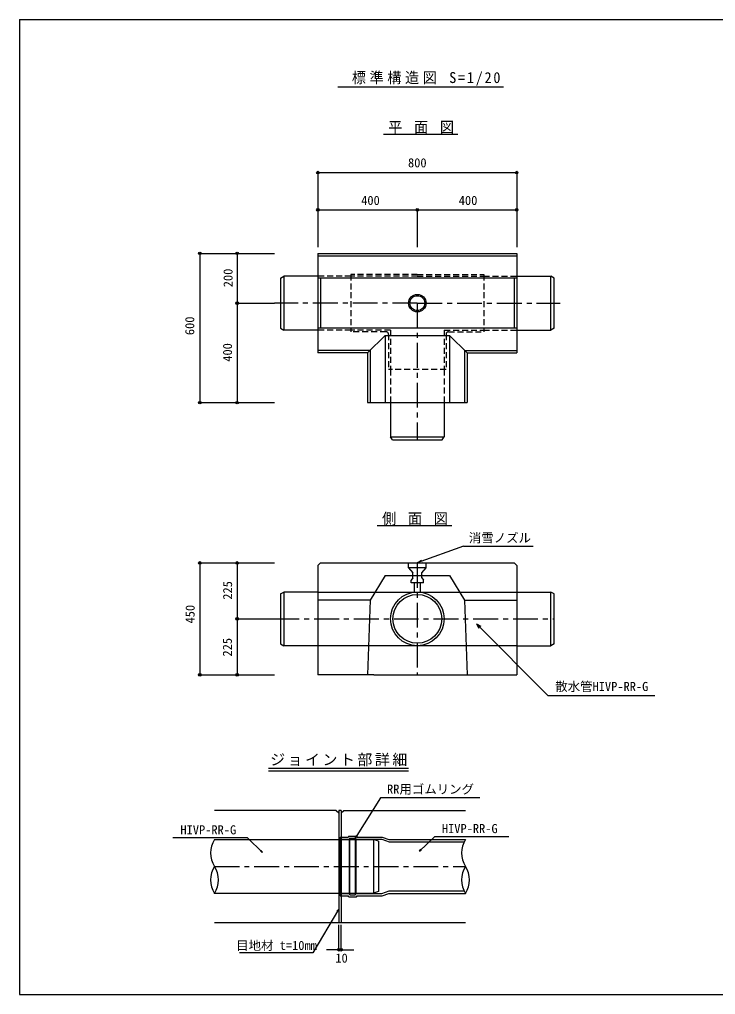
# Model space of a CAD drawing. Units: millimetres on the paper, enlarged 15 times, with parts at other scales. Extents: x -2099 to 2101, y -1453 to 1487.
# Drawn here: x -2099 to 1, y -1453 to 1487 of the extents above; entities that cross this region are included whole.
import ezdxf
from ezdxf.enums import TextEntityAlignment as Align

# ---------------------------------------------------------------- set-up
doc = ezdxf.new("R2010")
doc.units = ezdxf.units.MM
doc.header["$LTSCALE"] = 15
doc.header["$PDMODE"] = 32
doc.header["$PDSIZE"] = 7.5
doc.linetypes.add('CHAIN1', pattern=[8, 5, -1, 1, -1])
doc.linetypes.add('DASHED1', pattern=[1.8, 1.2, -0.6])
doc.layers.add('0-0', color=7, linetype='Continuous')
doc.layers.add('1-0', color=4, linetype='Continuous')
doc.styles.add('ＭＳ ゴシック', font='')
doc.styles.get('ＭＳ ゴシック').set_extended_font_data('MS Gothic')

msp = doc.modelspace()

# ---------------------------------------------------------------- linework, layer by layer
at = {"layer": '0-0', "color": 5}
msp.add_line((-2099.23, 1486.51), (2100.77, 1486.51), dxfattribs=at)
msp.add_lwpolyline([(-2099.23, 1486.51), (-2099.23, -1453.49), (2100.77, -1453.49), (2100.77, 1486.51)], dxfattribs=at)
at = {"layer": '1-0', "color": 3}
for p, q in [((-1138.57, 1283.14), (-734.93, 1283.14)), ((-1042.21, 1283.14), (-638.57, 1283.14)), ((-776.27, 1139.58), (-1001.27, 1139.58)), ((-1198.91, 781.22), (-1198.91, 481.22)), ((-1198.91, 773.72), (-598.91, 773.72)), ((-598.91, 706.22), (-1198.91, 706.22)), ((-1191.41, 706.22), (-1191.41, 556.22)), ((-606.41, 706.22), (-606.41, 556.22)), ((-598.91, 556.22), (-1198.91, 556.22)), ((-996.41, 533.72), (-996.41, 331.22)), ((-748.91, 481.22), (-801.41, 533.72)), ((-801.41, 533.72), (-801.41, 331.22)), ((-1041.41, 488.72), (-1198.91, 488.72)), ((-1048.91, 481.22), (-1198.91, 481.22)), ((-1048.91, 481.22), (-1048.91, 331.22)), ((-1041.41, 488.72), (-1041.41, 331.22)), ((-756.41, 488.72), (-756.41, 331.22)), ((-756.41, 488.72), (-598.91, 488.72)), ((-748.91, 481.22), (-748.91, 331.22)), ((-748.91, 481.22), (-598.91, 481.22)), ((-1048.91, 331.22), (-748.91, 331.22)), ((-794.62, -40.71), (-1019.62, -40.71)), ((-1198.91, -159.56), (-1198.91, -489.56)), ((-598.91, -159.56), (-606.41, -152.06)), ((-598.91, -159.56), (-598.91, -489.56)), ((-996.41, -189.56), (-1041.41, -264.56)), ((-996.41, -189.56), (-801.41, -189.56)), ((-801.41, -189.56), (-756.41, -264.56)), ((-1041.41, -264.56), (-1198.91, -264.56)), ((-1041.41, -264.56), (-1048.91, -489.56)), ((-756.41, -264.56), (-748.91, -489.56)), ((-756.41, -264.56), (-598.91, -264.56)), ((-1030.16, -489.56), (-1198.91, -489.56)), ((-1030.16, -489.56), (-767.66, -489.56)), ((-767.66, -489.56), (-598.91, -489.56)), ((-1143.27, -898.59), (-1510.77, -898.59)), ((-1143.27, -898.59), (-1135.77, -906.09)), ((-1128.27, -906.09), (-1120.77, -898.59)), ((-1120.77, -898.59), (-753.27, -898.59)), ((-1510.77, -1236.09), (-1135.77, -1236.09)), ((-1128.27, -1236.09), (-753.27, -1236.09))]:
    msp.add_line(p, q, dxfattribs=at)
at = {"layer": '1-0'}
for p, q in [((-1198.91, 1024.97), (-1198.91, 912.47)), ((-1198.91, 1024.97), (-598.91, 1024.97)), ((-598.91, 1024.97), (-598.91, 912.47)), ((-1198.91, 912.47), (-1198.91, 799.97)), ((-898.91, 912.47), (-898.91, 799.97)), ((-598.91, 912.47), (-598.91, 799.97)), ((-1555.16, 781.22), (-1442.66, 781.22)), ((-1555.16, 781.22), (-1555.16, 331.22)), ((-1442.66, 781.22), (-1330.16, 781.22)), ((-1442.66, 781.22), (-1442.66, 631.22)), ((-1442.66, 631.22), (-1330.16, 631.22)), ((-1442.66, 631.22), (-1442.66, 331.22)), ((-1555.16, 331.22), (-1442.66, 331.22)), ((-1442.66, 331.22), (-1330.16, 331.22)), ((-1555.16, -152.06), (-1442.66, -152.06)), ((-1555.16, -152.06), (-1555.16, -489.56)), ((-1442.66, -152.06), (-1330.16, -152.06)), ((-1442.66, -152.06), (-1442.66, -320.81)), ((-1442.66, -320.81), (-1330.16, -320.81)), ((-1442.66, -320.81), (-1442.66, -489.56)), ((-1555.16, -489.56), (-1442.66, -489.56)), ((-1442.66, -489.56), (-1330.16, -489.56)), ((-1348.02, -771.16), (-925.19, -771.16)), ((-1348.02, -778.66), (-925.19, -778.66)), ((-1132.02, -979.14), (-1108.05, -979.14)), ((-1132.02, -985.59), (-1104.85, -985.59)), ((-1105.36, -975.58), (-1108.05, -979.14)), ((-1102.16, -982.03), (-1104.85, -985.59)), ((-1104.85, -985.59), (-1104.85, -1149.09)), ((-1102.16, -982.03), (-1086.07, -982.03)), ((-1102.16, -1152.64), (-1102.16, -982.03)), ((-1086.07, -982.03), (-1083.37, -985.59)), ((-1086.07, -982.03), (-1086.07, -1152.64)), ((-1083.37, -985.59), (-1005.65, -985.59)), ((-1083.37, -1149.09), (-1083.37, -985.59)), ((-1015.77, -991.3), (-1031.52, -986.34)), ((-1015.77, -991.3), (-1015.77, -1143.37)), ((-1005.65, -985.59), (-984.06, -993.39)), ((-985.01, -986.19), (-753.32, -986.19)), ((-984.06, -993.39), (-757.4, -993.39)), ((-1015.77, -1143.37), (-1031.52, -1148.34)), ((-1005.65, -1149.09), (-984.06, -1141.29)), ((-984.06, -1141.29), (-757.37, -1141.29)), ((-1510.77, -1148.34), (-1031.52, -1148.34)), ((-1132.02, -1149.09), (-1104.85, -1149.09)), ((-1105.36, -1159.09), (-1108.05, -1155.54)), ((-1102.16, -1152.64), (-1104.85, -1149.09)), ((-985.01, -1148.49), (-753.23, -1148.49)), ((-1135.77, -1318.59), (-1135.77, -1243.59)), ((-1128.27, -1318.59), (-1128.27, -1243.59)), ((-1135.77, -1318.59), (-1173.27, -1318.59)), ((-1128.27, -1318.59), (-1090.77, -1318.59))]:
    msp.add_line(p, q, dxfattribs=at)
at = {"layer": '1-0', "color": 7}
for p, q in [((-1311.41, 706.6), (-1301.67, 712.22)), ((-598.91, 712.22), (-496.15, 712.22)), ((-1198.91, 550.22), (-1301.67, 550.22)), ((-598.91, 550.22), (-496.15, 550.22)), ((-979.91, 331.22), (-979.91, 228.47)), ((-817.91, 331.22), (-817.91, 228.47)), ((-759.23, -101.5), (-549.23, -101.5)), ((-898.91, -152.06), (-886.61, -143.47)), ((-925.16, -167.06), (-925.16, -152.06)), ((-925.16, -167.06), (-912.04, -182.06)), ((-872.66, -167.06), (-925.16, -167.06)), ((-872.66, -167.06), (-872.66, -152.06)), ((-912.04, -197.06), (-917.66, -204.56)), ((-917.66, -212.06), (-917.66, -204.56)), ((-912.04, -197.06), (-912.04, -182.06)), ((-885.79, -197.06), (-880.16, -204.56)), ((-880.16, -212.06), (-880.16, -204.56)), ((-880.16, -212.06), (-917.66, -212.06)), ((-907.16, -240.23), (-907.16, -212.06)), ((-890.66, -212.06), (-890.66, -240.23)), ((-1311.41, -245.43), (-1301.67, -239.81)), ((-1198.91, -239.81), (-598.91, -239.81)), ((-598.91, -239.81), (-496.15, -239.81)), ((-720.68, -335.72), (-707.69, -343.22)), ((-1198.91, -401.81), (-1301.67, -401.81)), ((-598.91, -401.81), (-1198.91, -401.81)), ((-598.91, -401.81), (-496.15, -401.81)), ((-504.64, -551.76), (-182.14, -551.76)), ((-1010.23, -860.43), (-1086.07, -982.03)), ((-710.23, -860.43), (-1010.23, -860.43)), ((-1128.27, -898.59), (-1135.77, -898.59)), ((-1128.27, -898.59), (-1128.27, -1236.09)), ((-1411.27, -981.5), (-1636.27, -981.5)), ((-1411.27, -981.5), (-1366.26, -1025.29)), ((-1086.07, -982.03), (-1083.61, -973.96)), ((-1086.07, -982.03), (-1079.9, -976.27)), ((-847.37, -977.74), (-892.38, -1021.54)), ((-622.37, -977.74), (-847.37, -977.74)), ((-1366.26, -1025.29), (-1372.55, -1021.78)), ((-1366.26, -1025.29), (-1369.95, -1019.1)), ((-892.38, -1021.54), (-888.7, -1015.35)), ((-892.38, -1021.54), (-886.1, -1018.02)), ((-1136.48, -1196.68), (-1214.26, -1328.01)), ((-1136.48, -1196.68), (-1141.63, -1201.71)), ((-1136.48, -1196.68), (-1138.42, -1203.61)), ((-1214.26, -1328.01), (-1435.9, -1328.01))]:
    msp.add_line(p, q, dxfattribs=at)
at = {"layer": '1-0', "color": 7, "linetype": 'DASHED1'}
for p, q in [((-1099.16, 712.22), (-1198.91, 712.22)), ((-898.91, 712.22), (-1099.16, 712.22)), ((-898.91, 717.85), (-698.66, 717.85)), ((-898.91, 712.22), (-698.66, 712.22)), ((-698.66, 717.85), (-698.66, 544.6)), ((-698.66, 712.22), (-598.91, 712.22)), ((-1099.16, 550.22), (-1198.91, 550.22)), ((-979.91, 550.22), (-1099.16, 550.22)), ((-993.04, 544.6), (-1099.16, 544.6)), ((-985.54, 537.1), (-985.54, 430.97)), ((-979.91, 550.22), (-979.91, 430.97)), ((-817.91, 550.22), (-817.91, 430.97)), ((-817.91, 550.22), (-698.66, 550.22)), ((-812.29, 537.1), (-812.29, 430.97)), ((-804.79, 544.6), (-698.66, 544.6)), ((-698.66, 550.22), (-598.91, 550.22)), ((-812.29, 430.97), (-985.54, 430.97)), ((-979.91, 430.97), (-979.91, 331.22)), ((-817.91, 430.97), (-817.91, 331.22))]:
    msp.add_line(p, q, dxfattribs=at)
at = {"layer": '1-0', "linetype": 'CHAIN1'}
for p, q in [((-898.91, 631.22), (-1330.16, 631.22)), ((-898.91, 631.22), (-898.91, 218.72)), ((-898.91, 631.22), (-467.66, 631.22)), ((-898.91, -152.06), (-898.91, -489.56)), ((-1330.16, -320.81), (-486.41, -320.81)), ((-1510.77, -1067.34), (-753.27, -1067.34)), ((-1510.77, -1067.34), (-753.27, -1067.34)), ((-1510.77, -1067.34), (-753.27, -1067.34))]:
    msp.add_line(p, q, dxfattribs=at)
at = {"layer": '1-0'}
for points in [[(-1198.91, 912.47), (-898.91, 912.47), (-598.91, 912.47)], [(-1510.77, -986.34), (-1031.52, -986.34), (-1031.52, -1148.34)], [(-1132.02, -979.14), (-1132.02, -1155.54), (-1108.05, -1155.54)], [(-1105.36, -975.58), (-1082.86, -975.58), (-1080.17, -979.14), (-1004.52, -979.14), (-985.01, -986.19)], [(-1105.36, -1159.09), (-1082.86, -1159.09), (-1080.17, -1155.54), (-1004.52, -1155.54), (-985.01, -1148.49)], [(-1102.16, -1152.64), (-1086.07, -1152.64), (-1083.37, -1149.09), (-1005.65, -1149.09)]]:
    msp.add_lwpolyline(points, dxfattribs=at)
at = {"layer": '1-0', "color": 3}
for points in [[(-1198.91, 781.22), (-598.91, 781.22), (-598.91, 481.22)], [(-1048.91, 481.22), (-996.41, 533.72), (-801.41, 533.72)], [(-1198.91, -159.56), (-1191.41, -152.06), (-606.41, -152.06)]]:
    msp.add_lwpolyline(points, dxfattribs=at)
at = {"layer": '1-0', "color": 7}
for points in [[(-1311.41, 706.6), (-1311.41, 555.85), (-1301.67, 550.22)], [(-1198.91, 712.22), (-1301.67, 712.22), (-1301.67, 550.22)], [(-486.41, 555.85), (-486.41, 706.6), (-496.15, 712.22)], [(-486.41, 555.85), (-496.15, 550.22), (-496.15, 712.22)], [(-974.29, 218.72), (-979.91, 228.47), (-817.91, 228.47)], [(-974.29, 218.72), (-823.54, 218.72), (-817.91, 228.47)], [(-759.23, -101.5), (-898.91, -152.06), (-883.97, -150.78)], [(-885.79, -197.06), (-885.79, -182.06), (-872.66, -167.06)], [(-1311.41, -245.43), (-1311.41, -396.18), (-1301.67, -401.81)], [(-1198.91, -239.81), (-1301.67, -239.81), (-1301.67, -401.81)], [(-486.41, -396.18), (-486.41, -245.43), (-496.15, -239.81)], [(-486.41, -396.18), (-496.15, -401.81), (-496.15, -239.81)], [(-504.64, -551.76), (-720.68, -335.72), (-713.18, -348.71)], [(-1135.77, -898.59), (-1135.77, -1236.09), (-1128.27, -1236.09)]]:
    msp.add_lwpolyline(points, dxfattribs=at)
at = {"layer": '1-0', "color": 7, "linetype": 'DASHED1'}
msp.add_lwpolyline([(-898.91, 717.85), (-1099.16, 717.85), (-1099.16, 544.6)], dxfattribs=at)
at = {"layer": '1-0', "color": 7}
for centre, radius in [((-898.91, 631.22), 26.25), ((-898.91, 631.22), 22.5), ((-898.91, -320.81), 81), ((-898.91, -320.81), 73.5)]:
    msp.add_circle(centre, radius, dxfattribs=at)
at = {"layer": '1-0', "color": 7, "linetype": 'DASHED1'}
for centre, start, end in [((-993.04, 537.1), 0, 90), ((-804.79, 537.1), 90, 180)]:
    msp.add_arc(centre, 7.5, start, end, dxfattribs=at)
at = {"layer": '1-0'}
for centre, start, end in [((-1447.68, -1026.73), 147.27878, 212.78227), ((-690.22, -1026.73), 147.27878, 212.78227), ((-1447.68, -1107.88), 147.27878, 212.78227), ((-1573.79, -1107.95), 327.27878, 32.78227), ((-690.22, -1107.88), 147.27878, 212.78227), ((-816.33, -1107.95), 327.27878, 32.78227)]:
    msp.add_arc(centre, 75, start, end, dxfattribs=at)
for p in [(-1198.91, 1024.97), (-598.91, 1024.97), (-1198.91, 912.47), (-898.91, 912.47), (-598.91, 912.47), (-1555.16, 781.22), (-1442.66, 781.22), (-1442.66, 631.22), (-1555.16, 331.22), (-1442.66, 331.22), (-1555.16, -152.06), (-1442.66, -152.06), (-1442.66, -320.81), (-1555.16, -489.56), (-1442.66, -489.56), (-1135.77, -1318.59), (-1128.27, -1318.59)]:
    msp.add_point(p, dxfattribs=at)

# ---------------------------------------------------------------- texts
at = {"layer": '1-0', "style": 'ＭＳ ゴシック'}
for s, p in [('800', (-927.04, 1032.47)), ('400', (-1068.29, 919.03)), ('400', (-773.86, 919.03)), ('10', (-1146.22, -1365.61))]:
    msp.add_text(s, height=27.49, dxfattribs=at).set_placement(p, align=Align.BOTTOM_LEFT)
for s, p in [('200', (-1448.14, 679.12)), ('600', (-1563.65, 534.73)), ('400', (-1449.74, 454.52)), ('225', (-1449.48, -263.06)), ('450', (-1562.58, -334.72)), ('225', (-1450.26, -434.36))]:
    msp.add_text(s, height=27.49, rotation=90, dxfattribs=at).set_placement(p, align=Align.BOTTOM_LEFT)
at = {"layer": '1-0', "color": 7, "style": 'ＭＳ ゴシック'}
for s, p in [('消雪ノズル', (-743.47, -98.53)), ('散水管HIVP-RR-G', (-482.73, -546.73)), ('RR用ゴムリング', (-990.3, -856.28)), ('HIVP-RR-G', (-824.82, -975.18)), ('HIVP-RR-G', (-1613.71, -978.93)), ('目地材 t=10mm', (-1445.38, -1327.48))]:
    msp.add_text(s, height=27.49, dxfattribs=at).set_placement(p, align=Align.BOTTOM_LEFT)
at = {"layer": '1-0', "color": 7, "char_height": 32.99, "attachment_point": 7, "style": 'ＭＳ ゴシック'}
for s, insert in [('\\T1.25;\\W0.95;標準構造図\\~S=1/20', (-1096.48, 1286.89)), ('\\T1.22;\\W0.95;平\\~面\\~図', (-987.06, 1141.82)), ('\\T1.22;\\W0.95;側\\~面\\~図', (-1005.41, -38.48)), ('\\T1.17;ジョイント部詳細', (-1342.82, -765.41))]:
    msp.add_mtext(s, dxfattribs=dict(at, insert=insert))

doc.saveas('drawing.dxf')
